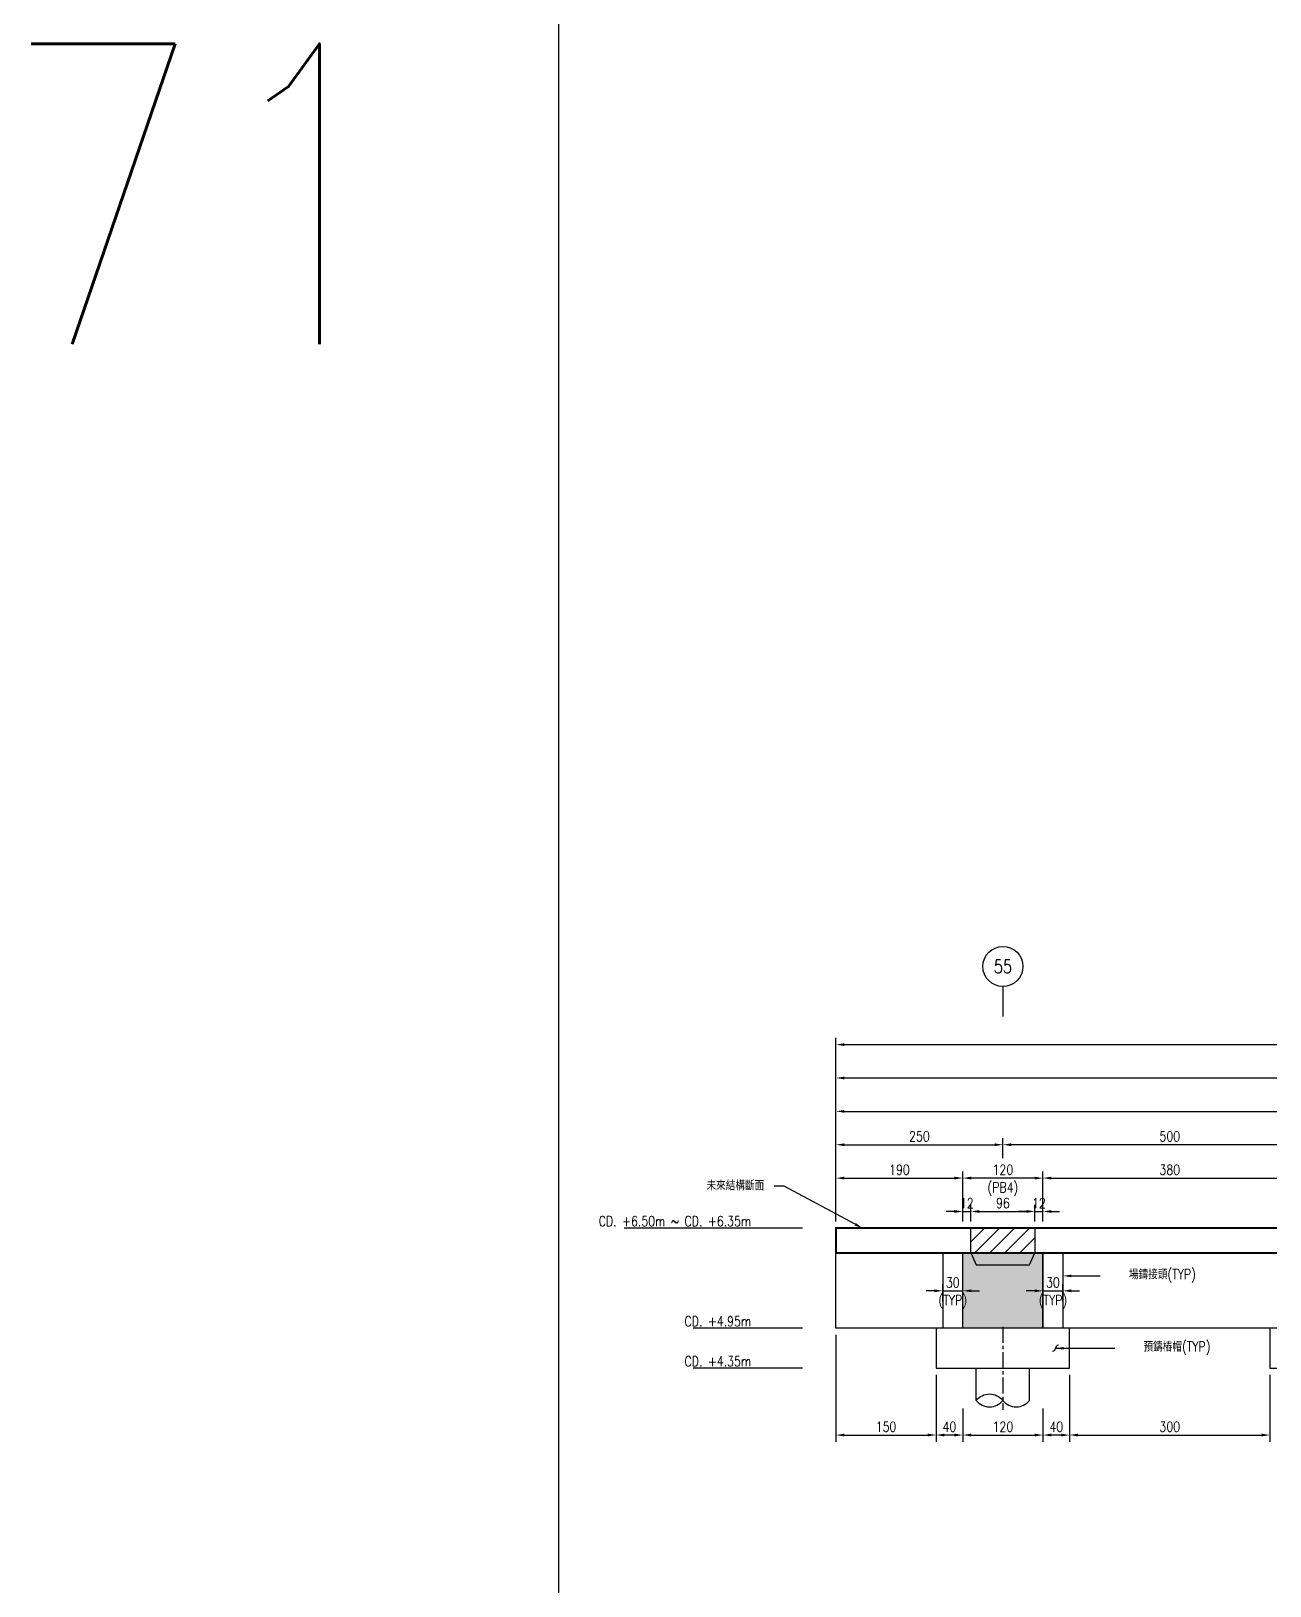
# Model space of a CAD drawing. Extents: x -791 to 13121, y -31587 to 2944.
# Drawn here: x -791 to 1065, y -27211 to -24881 of the extents above; entities that cross this region are included whole.
import ezdxf
from ezdxf import colors
from ezdxf.entities.mleader import LeaderData, LeaderLine
from ezdxf.enums import TextEntityAlignment as Align
from ezdxf.math import Vec2, Vec3

# ---------------------------------------------------------------- set-up
doc = ezdxf.new("R2010")
doc.units = 0
doc.header["$LTSCALE"] = 0.05
doc.linetypes.add('CENTER', pattern=[50.8, 31.75, -6.35, 6.35, -6.35])
doc.linetypes.add('DASHED', pattern=[19.05, 12.7, -6.35])
doc.layers.get('0').update_dxf_attribs({"linetype": 'CONTINUOUS'})
doc.layers.get('Defpoints').update_dxf_attribs({"linetype": 'CONTINUOUS'})
for name, color, linetype in [('HB_0', 7, 'CONTINUOUS'), ('HB_DIM', 1, 'CONTINUOUS'), ('HB_SYMBOLS', 7, 'CONTINUOUS'), ('底圖', 7, 'CONTINUOUS'), ('預鑄梁', 4, 'CONTINUOUS')]:
    doc.layers.add(name, color=color, linetype=linetype)
doc.styles.get("Standard").update_dxf_attribs({"font": 'ROMANS.shx', "width": 0.8, "bigfont": 'lchinap.shx'})
doc.dimstyles.new('50cm', dxfattribs={"dimscale": 5, "dimtxt": 3, "dimasz": 2.5, "dimexe": 2, "dimexo": 2, "dimgap": 1, "dimtad": 1, "dimdsep": 46, "dimtxsty": 'Standard', "dimcen": 0, "dimclrt": 2, "dimadec": 0, "dimazin": 0, "dimtfac": 1, "dimtix": 1, "dimtmove": 2, "dimatfit": 3, "dimfxl": 0, "dimtolj": 1, "dimtzin": 0, "dimarcsym": 0})

# ---------------------------------------------------------------- blocks, each defined once
blk = doc.blocks.new('_None')
blk = doc.blocks.new('*D2278')
at = {"layer": 'Defpoints', "color": 0}
for p in [(0, 375), (-2500, 171.2), (0, 150)]:
    blk.add_point(p, dxfattribs=at)
at = {"layer": 'HB_DIM', "color": 0, "lineweight": -2}
for p, q in [((-2500, 181.2), (-2500, 385)), ((-2487.5, 375), (-12.5, 375))]:
    blk.add_line(p, q, dxfattribs=at)
at = {"layer": 'HB_DIM', "color": 0}
for points in [[(-2487.5, 377.1), (-2487.5, 372.9), (-2500, 375)], [(-12.5, 377.1), (-12.5, 372.9), (0, 375)]]:
    blk.add_solid(points, dxfattribs=at)
at = {"layer": 'HB_DIM', "color": 2, "insert": (-1270, 387.5), "char_height": 15, "attachment_point": 5}
blk.add_mtext('\\A1;4499', dxfattribs=at)
blk = doc.blocks.new('*D2279')
at = {"layer": 'Defpoints', "color": 0}
for p in [(0, 425), (-2500, 171.2), (0, 150)]:
    blk.add_point(p, dxfattribs=at)
at = {"layer": 'HB_DIM', "color": 0, "lineweight": -2}
for p, q in [((-2500, 181.2), (-2500, 435)), ((-2487.5, 425), (-12.5, 425))]:
    blk.add_line(p, q, dxfattribs=at)
at = {"layer": 'HB_DIM', "color": 0}
for points in [[(-2487.5, 427.1), (-2487.5, 422.9), (-2500, 425)], [(-12.5, 427.1), (-12.5, 422.9), (0, 425)]]:
    blk.add_solid(points, dxfattribs=at)
at = {"layer": 'HB_DIM', "color": 2, "insert": (-1269.5, 437.5), "char_height": 15, "attachment_point": 5}
blk.add_mtext('\\A1;4500', dxfattribs=at)
blk = doc.blocks.new('*D2280')
at = {"layer": 'Defpoints', "color": 0}
for p in [(-2310, 225), (-2500, 171.2), (-2310, 150)]:
    blk.add_point(p, dxfattribs=at)
at = {"layer": 'HB_DIM', "color": 0, "lineweight": -2}
for p, q in [((-2500, 181.2), (-2500, 235)), ((-2310, 160), (-2310, 235)), ((-2487.5, 225), (-2322.5, 225))]:
    blk.add_line(p, q, dxfattribs=at)
at = {"layer": 'HB_DIM', "color": 0}
for points in [[(-2487.5, 227.1), (-2487.5, 222.9), (-2500, 225)], [(-2322.5, 227.1), (-2322.5, 222.9), (-2310, 225)]]:
    blk.add_solid(points, dxfattribs=at)
at = {"layer": 'HB_DIM', "color": 2, "insert": (-2405, 237.5), "char_height": 15, "attachment_point": 5}
blk.add_mtext('\\A1;190', dxfattribs=at)
blk = doc.blocks.new('預鑄樁帽2x2')
at = {"layer": 'HB_0'}
blk.add_lwpolyline([(-100, 0), (100, 0), (100, 60), (-100, 60)], close=True, dxfattribs=at)
blk = doc.blocks.new('gr_t')
at = {"layer": 'HB_SYMBOLS', "color": 4, "linetype": 'Continuous'}
blk.add_line((0, -6), (0, -15), dxfattribs=at)
blk.add_circle((0, 0), 6, dxfattribs=at)
at = {"layer": 'HB_SYMBOLS', "color": 4, "linetype": 'Continuous', "width": 0.8}
blk.add_attdef('A', text='', height=4.5, dxfattribs=at).set_placement((0, 0), align=Align.MIDDLE)
blk = doc.blocks.new('*D2284')
at = {"layer": 'Defpoints', "color": 0}
for p in [(-1810, 225), (-2190, 150), (-1810, 150)]:
    blk.add_point(p, dxfattribs=at)
at = {"layer": 'HB_DIM', "color": 0, "lineweight": -2}
for p, q in [((-2190, 160), (-2190, 235)), ((-1810, 160), (-1810, 235)), ((-2177.5, 225), (-1822.5, 225))]:
    blk.add_line(p, q, dxfattribs=at)
at = {"layer": 'HB_DIM', "color": 0}
for points in [[(-2177.5, 227.1), (-2177.5, 222.9), (-2190, 225)], [(-1822.5, 227.1), (-1822.5, 222.9), (-1810, 225)]]:
    blk.add_solid(points, dxfattribs=at)
at = {"layer": 'HB_DIM', "color": 2, "insert": (-2000, 237.5), "char_height": 15, "attachment_point": 5}
blk.add_mtext('\\A1;380', dxfattribs=at)
blk = doc.blocks.new('*D2286')
at = {"layer": 'Defpoints', "color": 0}
for p in [(-2310, 56.1), (-2340, 30), (-2310, 30)]:
    blk.add_point(p, dxfattribs=at)
at = {"layer": 'HB_DIM', "color": 0, "lineweight": -2}
for p, q in [((-2352.5, 56.1), (-2365, 56.1)), ((-2340, 40), (-2340, 66.1)), ((-2340, 56.1), (-2310, 56.1)), ((-2310, 40), (-2310, 66.1)), ((-2297.5, 56.1), (-2285, 56.1))]:
    blk.add_line(p, q, dxfattribs=at)
at = {"layer": 'HB_DIM', "color": 0}
for points in [[(-2352.5, 58.2), (-2352.5, 54), (-2340, 56.1)], [(-2297.5, 58.2), (-2297.5, 54), (-2310, 56.1)]]:
    blk.add_solid(points, dxfattribs=at)
at = {"layer": 'HB_DIM', "color": 2, "char_height": 15, "attachment_point": 5}
for s, insert in [('\\A1;30', (-2325, 68.6)), ('\\A1;(TYP)', (-2325, 39.6))]:
    blk.add_mtext(s, dxfattribs=dict(at, insert=insert))
blk = doc.blocks.new('*D2287')
at = {"layer": 'Defpoints', "color": 0}
for p in [(-2160, 56.1), (-2190, 30), (-2160, 30)]:
    blk.add_point(p, dxfattribs=at)
at = {"layer": 'HB_DIM', "color": 0, "lineweight": -2}
for p, q in [((-2202.5, 56.1), (-2215, 56.1)), ((-2190, 40), (-2190, 66.1)), ((-2190, 56.1), (-2160, 56.1)), ((-2160, 40), (-2160, 66.1)), ((-2147.5, 56.1), (-2135, 56.1))]:
    blk.add_line(p, q, dxfattribs=at)
at = {"layer": 'HB_DIM', "color": 0}
for points in [[(-2202.5, 58.2), (-2202.5, 54), (-2190, 56.1)], [(-2147.5, 58.2), (-2147.5, 54), (-2160, 56.1)]]:
    blk.add_solid(points, dxfattribs=at)
at = {"layer": 'HB_DIM', "color": 2, "char_height": 15, "attachment_point": 5}
for s, insert in [('\\A1;30', (-2175, 68.6)), ('\\A1;(TYP)', (-2175, 39.6))]:
    blk.add_mtext(s, dxfattribs=dict(at, insert=insert))
blk = doc.blocks.new('PB2')
at = {"layer": 'HB_0'}
h = blk.add_hatch(color=253, dxfattribs=at)
h.dxf.hatch_style = 1
h.paths.add_polyline_path([(0, 0), (0, 113), (12, 113), (20, 95), (100, 95), (108, 113), (120, 113), (120, 0)])
at = {"layer": '預鑄梁'}
blk.add_lwpolyline([(0, 0), (0, 113), (12, 113), (20, 95), (100, 95), (108, 113), (120, 113), (120, 0), (0, 0)], dxfattribs=at)
blk = doc.blocks.new('*D2288')
at = {"layer": 'Defpoints', "color": 0}
for p in [(-800, 325), (-800, 275), (-2500, 171.2)]:
    blk.add_point(p, dxfattribs=at)
at = {"layer": 'HB_DIM', "color": 0, "lineweight": -2}
for p, q in [((-2500, 181.2), (-2500, 335)), ((-800, 285), (-800, 335)), ((-2487.5, 325), (-812.5, 325))]:
    blk.add_line(p, q, dxfattribs=at)
at = {"layer": 'HB_DIM', "color": 0}
for points in [[(-2487.5, 327.1), (-2487.5, 322.9), (-2500, 325)], [(-812.5, 327.1), (-812.5, 322.9), (-800, 325)]]:
    blk.add_solid(points, dxfattribs=at)
at = {"layer": 'HB_DIM', "color": 2, "insert": (-1650, 341.9), "char_height": 15, "attachment_point": 5}
blk.add_mtext('\\A1;1700(預打段)', dxfattribs=at)
blk = doc.blocks.new('*D2290')
at = {"layer": 'Defpoints', "color": 0}
for p in [(-2298, 175), (-2310, 150), (-2298, 150)]:
    blk.add_point(p, dxfattribs=at)
at = {"layer": 'HB_DIM', "color": 0, "lineweight": -2}
for p, q in [((-2322.5, 175), (-2335, 175)), ((-2310, 160), (-2310, 185)), ((-2310, 175), (-2298, 175)), ((-2298, 160), (-2298, 185)), ((-2285.5, 175), (-2273, 175))]:
    blk.add_line(p, q, dxfattribs=at)
at = {"layer": 'HB_DIM', "color": 0}
for points in [[(-2322.5, 177.1), (-2322.5, 172.9), (-2310, 175)], [(-2285.5, 177.1), (-2285.5, 172.9), (-2298, 175)]]:
    blk.add_solid(points, dxfattribs=at)
at = {"layer": 'HB_DIM', "color": 2, "insert": (-2304, 187.5), "char_height": 15, "attachment_point": 5}
blk.add_mtext('\\A1;12', dxfattribs=at)
blk = doc.blocks.new('*D2291')
at = {"layer": 'Defpoints', "color": 0}
for p in [(-2202, 175), (-2298, 150), (-2202, 150)]:
    blk.add_point(p, dxfattribs=at)
at = {"layer": 'HB_DIM', "color": 0, "lineweight": -2}
for p, q in [((-2298, 160), (-2298, 185)), ((-2285.5, 175), (-2214.5, 175)), ((-2202, 160), (-2202, 185))]:
    blk.add_line(p, q, dxfattribs=at)
at = {"layer": 'HB_DIM', "color": 0}
for points in [[(-2285.5, 177.1), (-2285.5, 172.9), (-2298, 175)], [(-2214.5, 177.1), (-2214.5, 172.9), (-2202, 175)]]:
    blk.add_solid(points, dxfattribs=at)
at = {"layer": 'HB_DIM', "color": 2, "insert": (-2250, 187.5), "char_height": 15, "attachment_point": 5}
blk.add_mtext('\\A1;96', dxfattribs=at)
blk = doc.blocks.new('*D2292')
at = {"layer": 'Defpoints', "color": 0}
for p in [(-2190, 175), (-2202, 150), (-2190, 150)]:
    blk.add_point(p, dxfattribs=at)
at = {"layer": 'HB_DIM', "color": 0, "lineweight": -2}
for p, q in [((-2214.5, 175), (-2227, 175)), ((-2202, 160), (-2202, 185)), ((-2202, 175), (-2190, 175)), ((-2190, 160), (-2190, 185)), ((-2177.5, 175), (-2165, 175))]:
    blk.add_line(p, q, dxfattribs=at)
at = {"layer": 'HB_DIM', "color": 0}
for points in [[(-2214.5, 177.1), (-2214.5, 172.9), (-2202, 175)], [(-2177.5, 177.1), (-2177.5, 172.9), (-2190, 175)]]:
    blk.add_solid(points, dxfattribs=at)
at = {"layer": 'HB_DIM', "color": 2, "insert": (-2196, 187.5), "char_height": 15, "attachment_point": 5}
blk.add_mtext('\\A1;12', dxfattribs=at)
blk = doc.blocks.new('*D2299')
at = {"layer": 'Defpoints', "color": 0}
for p in [(-2250, 275), (-2250, 245), (-2500, 150)]:
    blk.add_point(p, dxfattribs=at)
at = {"layer": 'HB_DIM', "color": 0, "lineweight": -2}
for p, q in [((-2500, 160), (-2500, 285)), ((-2250, 255), (-2250, 285)), ((-2487.5, 275), (-2262.5, 275))]:
    blk.add_line(p, q, dxfattribs=at)
at = {"layer": 'HB_DIM', "color": 0}
for points in [[(-2487.5, 277.1), (-2487.5, 272.9), (-2500, 275)], [(-2262.5, 277.1), (-2262.5, 272.9), (-2250, 275)]]:
    blk.add_solid(points, dxfattribs=at)
at = {"layer": 'HB_DIM', "color": 2, "insert": (-2375, 287.5), "char_height": 15, "attachment_point": 5}
blk.add_mtext('\\A1;250', dxfattribs=at)
blk = doc.blocks.new('*D2303')
at = {"layer": 'Defpoints', "color": 0}
for p in [(-2250, 275), (-2250, 245), (-1750, 245)]:
    blk.add_point(p, dxfattribs=at)
at = {"layer": 'HB_DIM', "color": 0, "lineweight": -2}
for p, q in [((-2250, 255), (-2250, 285)), ((-1750, 255), (-1750, 285)), ((-1762.5, 275), (-2237.5, 275))]:
    blk.add_line(p, q, dxfattribs=at)
at = {"layer": 'HB_DIM', "color": 0}
for points in [[(-2237.5, 277.1), (-2237.5, 272.9), (-2250, 275)], [(-1762.5, 277.1), (-1762.5, 272.9), (-1750, 275)]]:
    blk.add_solid(points, dxfattribs=at)
at = {"layer": 'HB_DIM', "color": 2, "insert": (-2000, 287.5), "char_height": 15, "attachment_point": 5}
blk.add_mtext('\\A1;500', dxfattribs=at)
blk = doc.blocks.new('*D2305')
at = {"layer": 'Defpoints', "color": 0}
for p in [(-2310, 225), (-2310, 150), (-2190, 150)]:
    blk.add_point(p, dxfattribs=at)
at = {"layer": 'HB_DIM', "color": 0, "lineweight": -2}
for p, q in [((-2310, 160), (-2310, 235)), ((-2190, 160), (-2190, 235)), ((-2202.5, 225), (-2297.5, 225))]:
    blk.add_line(p, q, dxfattribs=at)
at = {"layer": 'HB_DIM', "color": 0}
for points in [[(-2297.5, 227.1), (-2297.5, 222.9), (-2310, 225)], [(-2202.5, 227.1), (-2202.5, 222.9), (-2190, 225)]]:
    blk.add_solid(points, dxfattribs=at)
at = {"layer": 'HB_DIM', "color": 2, "char_height": 15, "attachment_point": 5}
for s, insert in [('\\A1;120', (-2250, 237.5)), ('\\A1;(PB4)', (-2250, 208.6))]:
    blk.add_mtext(s, dxfattribs=dict(at, insert=insert))
blk = doc.blocks.new('80cm直樁')
at = {"layer": 'HB_0', "linetype": 'Continuous'}
for p, q in [((-40, -48.1), (-40, 0)), ((40, -48.1), (40, 0))]:
    blk.add_line(p, q, dxfattribs=at)
for points in [[(-40, -48.1, -0.48), (0, -48.1, 0.48), (40, -48.1, 0.48)], [(-40, -48.1, 0.48), (0, -48.1, 0.48)]]:
    blk.add_lwpolyline(points, format="xyb", dxfattribs=at)
at = {"layer": 'HB_DIM', "color": 1, "linetype": 'CENTER', "ltscale": 15}
blk.add_line((0, 62.2), (0, -62.2), dxfattribs=at)
blk = doc.blocks.new('*D2312')
at = {"layer": 'Defpoints', "color": 0}
for p in [(-2150, -60), (-1850, -60), (-1850, -160)]:
    blk.add_point(p, dxfattribs=at)
at = {"layer": 'HB_DIM', "color": 0, "lineweight": -2}
for p, q in [((-2150, -70), (-2150, -170)), ((-1850, -70), (-1850, -170)), ((-2137.5, -160), (-1862.5, -160))]:
    blk.add_line(p, q, dxfattribs=at)
at = {"layer": 'HB_DIM', "color": 0}
for points in [[(-2137.5, -157.9), (-2137.5, -162.1), (-2150, -160)], [(-1862.5, -157.9), (-1862.5, -162.1), (-1850, -160)]]:
    blk.add_solid(points, dxfattribs=at)
at = {"layer": 'HB_DIM', "color": 2, "insert": (-2000, -147.5), "char_height": 15, "attachment_point": 5}
blk.add_mtext('\\A1;300', dxfattribs=at)
blk = doc.blocks.new('*D2313')
at = {"layer": 'Defpoints', "color": 0}
for p in [(-2310, -110), (-2190, -110), (-2190, -160)]:
    blk.add_point(p, dxfattribs=at)
at = {"layer": 'HB_DIM', "color": 0, "lineweight": -2}
for p, q in [((-2310, -120), (-2310, -170)), ((-2190, -120), (-2190, -170)), ((-2297.5, -160), (-2202.5, -160))]:
    blk.add_line(p, q, dxfattribs=at)
at = {"layer": 'HB_DIM', "color": 0}
for points in [[(-2297.5, -157.9), (-2297.5, -162.1), (-2310, -160)], [(-2202.5, -157.9), (-2202.5, -162.1), (-2190, -160)]]:
    blk.add_solid(points, dxfattribs=at)
at = {"layer": 'HB_DIM', "color": 2, "insert": (-2250, -147.5), "char_height": 15, "attachment_point": 5}
blk.add_mtext('\\A1;120', dxfattribs=at)
blk = doc.blocks.new('*D2314')
at = {"layer": 'Defpoints', "color": 0}
for p in [(-2150, -60), (-2190, -110), (-2190, -160)]:
    blk.add_point(p, dxfattribs=at)
at = {"layer": 'HB_DIM', "color": 0, "lineweight": -2}
for p, q in [((-2150, -70), (-2150, -170)), ((-2190, -120), (-2190, -170)), ((-2162.5, -160), (-2177.5, -160))]:
    blk.add_line(p, q, dxfattribs=at)
at = {"layer": 'HB_DIM', "color": 0}
for points in [[(-2177.5, -157.9), (-2177.5, -162.1), (-2190, -160)], [(-2162.5, -157.9), (-2162.5, -162.1), (-2150, -160)]]:
    blk.add_solid(points, dxfattribs=at)
at = {"layer": 'HB_DIM', "color": 2, "insert": (-2170, -147.5), "char_height": 15, "attachment_point": 5}
blk.add_mtext('\\A1;40', dxfattribs=at)
blk = doc.blocks.new('*D2315')
at = {"layer": 'Defpoints', "color": 0}
for p in [(-2500, 0), (-2350, -60), (-2350, -160)]:
    blk.add_point(p, dxfattribs=at)
at = {"layer": 'HB_DIM', "color": 0, "lineweight": -2}
for p, q in [((-2500, -10), (-2500, -170)), ((-2350, -70), (-2350, -170)), ((-2487.5, -160), (-2362.5, -160))]:
    blk.add_line(p, q, dxfattribs=at)
at = {"layer": 'HB_DIM', "color": 0}
for points in [[(-2487.5, -157.9), (-2487.5, -162.1), (-2500, -160)], [(-2362.5, -157.9), (-2362.5, -162.1), (-2350, -160)]]:
    blk.add_solid(points, dxfattribs=at)
at = {"layer": 'HB_DIM', "color": 2, "insert": (-2425, -147.5), "char_height": 15, "attachment_point": 5}
blk.add_mtext('\\A1;150', dxfattribs=at)
blk = doc.blocks.new('*D2316')
at = {"layer": 'Defpoints', "color": 0}
for p in [(-2350, -60), (-2310, -110), (-2350, -160)]:
    blk.add_point(p, dxfattribs=at)
at = {"layer": 'HB_DIM', "color": 0, "lineweight": -2}
for p, q in [((-2350, -70), (-2350, -170)), ((-2310, -120), (-2310, -170)), ((-2322.5, -160), (-2337.5, -160))]:
    blk.add_line(p, q, dxfattribs=at)
at = {"layer": 'HB_DIM', "color": 0}
for points in [[(-2337.5, -157.9), (-2337.5, -162.1), (-2350, -160)], [(-2322.5, -157.9), (-2322.5, -162.1), (-2310, -160)]]:
    blk.add_solid(points, dxfattribs=at)
at = {"layer": 'HB_DIM', "color": 2, "insert": (-2330, -147.5), "char_height": 15, "attachment_point": 5}
blk.add_mtext('\\A1;40', dxfattribs=at)
blk = doc.blocks.new('斷面圖Q左')
h = blk.add_hatch()
h.set_pattern_fill('AR-CONC', color=1, scale=0.1)
h.paths.add_polyline_path([(-2202, 113), (-2298, 113), (-2290, 95), (-2210, 95)])
h.paths.add_polyline_path([(-1702, 113), (-1798, 113), (-1790, 95), (-1710, 95)])
h.paths.add_polyline_path([(-1202, 113), (-1298, 113), (-1290, 95), (-1210, 95)])
at = {"layer": 'HB_0'}
h = blk.add_hatch(dxfattribs=at)
h.set_pattern_fill('ANSI31', color=1, scale=5)
h.set_pattern_definition([(45, (-8106.031, 25826.608), (-11.22532, 11.22532), [])])
h.paths.add_polyline_path([(-2298, 113), (-2202, 113), (-2202, 150), (-2298, 150)])
at = {"layer": 'HB_0', "color": 252}
for p, q in [((-2340, 113), (-2340, 0)), ((-2160, 113), (-2160, 0))]:
    blk.add_line(p, q, dxfattribs=at)
at = {"layer": 'HB_0'}
for p, q in [((-2340, 113), (-2310, 113)), ((-2190, 113), (-2160, 113))]:
    blk.add_line(p, q, dxfattribs=at)
at = {"layer": 'HB_0', "color": 1, "linetype": 'DASHED', "ltscale": 30, "const_width": 3}
blk.add_lwpolyline([(-800, 150), (-2500, 150), (-2500, 113), (-2298, 113), (-2202, 113), (-1798, 113), (-1702, 113), (-1298, 113), (-1202, 113), (-800, 113)], close=True, dxfattribs=at)
at = {"layer": 'HB_0'}
for points in [[(-2500, 114), (-2500, 150), (-800, 150)], [(-2298, 113), (-2298, 150), (-2202, 150), (-2202, 113)], [(-1310, 0), (-2500, 0), (-2500, 114)]]:
    blk.add_lwpolyline(points, dxfattribs=at)
blk.add_lwpolyline([(-2190, 113), (-1810, 113), (-1810, 0), (-2190, 0)], close=True, dxfattribs=at)
for name, p in [('PB2', (-2310, 0)), ('預鑄樁帽2x2', (-2250, -60)), ('80cm直樁', (-2250, -60)), ('預鑄樁帽2x2', (-1750, -60))]:
    blk.add_blockref(name, p, dxfattribs=at)
at = {"layer": '底圖'}
ref = blk.add_blockref('gr_t', (-2250, 542.059), dxfattribs=dict(at, xscale=5, yscale=5, zscale=5))
ref.add_attrib('A', '55', dxfattribs={"layer": 'HB_SYMBOLS', "color": 4, "linetype": 'Continuous', "height": 20, "width": 0.8}).set_placement((-2250, 542.059), align=Align.MIDDLE)
at = {"layer": 'HB_DIM'}
for base, text, picture, middle in [((0, 425), '4500', '*D2279', (-1269.52, 437.5)), ((0, 375), '4499', '*D2278', (-1270.02, 387.5))]:
    dim = blk.add_linear_dim(base=base, p1=(-2500, 171.247), p2=(0, 150), text=text, dimstyle='50cm', override={"dimse2": 1}, dxfattribs=at)
    dim.commit()
    dim.dimension.update_dxf_attribs({"geometry": picture, "text_midpoint": middle, "dimtype": 160})
for base, p1, p2, text, picture, middle in [((-800, 325), (-2500, 171.247), (-800, 275), '<>(預打段)', '*D2288', (-1650, 341.875)), ((-2310, 56.078), (-2340, 30), (-2310, 30), '<>\\X(TYP)', '*D2286', (-2325, 56.078)), ((-2160, 56.078), (-2190, 30), (-2160, 30), '<>\\X(TYP)', '*D2287', (-2175, 56.078))]:
    dim = blk.add_linear_dim(base=base, p1=p1, p2=p2, text=text, dimstyle='50cm', dxfattribs=at)
    dim.commit()
    dim.dimension.update_dxf_attribs({"geometry": picture, "text_midpoint": middle})
for base, p1, p2, picture, middle in [((-2250, 275), (-2500, 150), (-2250, 245), '*D2299', (-2375, 287.5)), ((-2250, 275), (-1750, 245), (-2250, 245), '*D2303', (-2000, 287.5)), ((-2310, 225), (-2500, 171.247), (-2310, 150), '*D2280', (-2405, 237.5)), ((-1810, 225), (-2190, 150), (-1810, 150), '*D2284', (-2000, 237.5)), ((-2298, 175), (-2310, 150), (-2298, 150), '*D2290', (-2304, 187.5)), ((-2202, 175), (-2298, 150), (-2202, 150), '*D2291', (-2250, 187.5)), ((-2190, 175), (-2202, 150), (-2190, 150), '*D2292', (-2196, 187.5)), ((-2350, -160), (-2500, 0), (-2350, -60), '*D2315', (-2425, -147.5)), ((-2350, -160), (-2310, -110), (-2350, -60), '*D2316', (-2330, -147.5)), ((-2190, -160), (-2150, -60), (-2190, -110), '*D2314', (-2170, -147.5)), ((-1850, -160), (-2150, -60), (-1850, -60), '*D2312', (-2000, -147.5)), ((-2190, -160), (-2310, -110), (-2190, -110), '*D2313', (-2250, -147.5))]:
    dim = blk.add_linear_dim(base=base, p1=p1, p2=p2, dimstyle='50cm', dxfattribs=at)
    dim.commit()
    dim.dimension.update_dxf_attribs({"geometry": picture, "text_midpoint": middle})
dim = blk.add_linear_dim(base=(-2310, 225), p1=(-2190, 150), p2=(-2310, 150), angle=180, text='<>\\X(PB4)', dimstyle='50cm', dxfattribs=at)
dim.commit()
dim.dimension.update_dxf_attribs({"geometry": '*D2305', "text_midpoint": (-2250, 225)})
blk.add_leader([(-2171.209, -30), (-2082.417, -30)], dimstyle='50cm', override={"dimgap": 1, "dimtad": 0, "dimldrblk": 'Integral'}, dxfattribs=at)
ml = blk.add_multileader_mtext('Standard', dxfattribs=at)
ml.set_content('未來結構斷面', color=2)
ml.set_leader_properties(color=1)
ml.build(insert=Vec2(0, 0))
ml.multileader.update_dxf_attribs({"dogleg_length": 3, "arrow_head_size": 12.5, "scale": 5})
ctx = ml.context
ctx.base_point, ctx.scale, ctx.char_height, ctx.arrow_head_size, ctx.landing_gap_size, ctx.plane_origin = Vec3(-2744.818, 212.703), 5, 15, 12.5, 15, Vec3(-2785.058, 181.409)
ctx.text_align_type = 2
notes = []
notes.append((ctx, [(1, (1, 1, 0), (-2577.568, 212.703), (-1, 0), 15, [(0, [(-2460.243, 150)], 0, [])])]))
ctx.mtext.insert, ctx.mtext.alignment, ctx.mtext.flow_direction = Vec3(-2607.568, 221.609), 3, 5
ml = blk.add_multileader_mtext('Standard', dxfattribs=at)
ml.set_content('CD. +6.50m ~ CD. +6.35m', color=2)
ml.set_leader_properties(color=1)
ml.set_arrow_properties(name='NONE')
ml.build(insert=Vec2(0, 0))
ml.multileader.update_dxf_attribs({"text_left_attachment_type": 5, "text_right_attachment_type": 5, "dogleg_length": 3, "arrow_head_size": 12.5, "scale": 5})
ctx = ml.context
ctx.base_point, ctx.scale, ctx.char_height, ctx.arrow_head_size, ctx.landing_gap_size, ctx.plane_origin = Vec3(-2904.347, 150), 5, 15, 12.5, 15, Vec3(-2362.337, 150)
ctx.left_attachment, ctx.right_attachment, ctx.text_align_type = 5, 5, 2
notes.append((ctx, [(0, (1, 1, 0), (-2597.061, 150), (-1, 0), 15, [(0, [(-2550, 150)], 0, [])])]))
ctx.mtext.insert, ctx.mtext.alignment, ctx.mtext.flow_direction = Vec3(-2627.061, 168), 3, 5
at = {"layer": 'HB_DIM', "color": 252}
ml = blk.add_multileader_mtext('Standard', dxfattribs=at)
ml.set_content('場鑄接頭(TYP)', color=2)
ml.set_leader_properties(color=1)
ml.build(insert=Vec2(0, 0))
ml.multileader.update_dxf_attribs({"dogleg_length": 3, "arrow_head_size": 12.5, "scale": 5})
ctx = ml.context
ctx.base_point, ctx.scale, ctx.char_height, ctx.arrow_head_size, ctx.landing_gap_size, ctx.plane_origin = Vec3(-2104.283, 78.43), 5, 15, 12.5, 15, Vec3(-1960, 78.43)
ctx.text_align_type = 2
notes.append((ctx, [(0, (1, 1, 0), (-2119.283, 78.43), (1, 0), 15, [(0, [(-2160, 78.43)], 0, [])])]))
ctx.mtext.insert, ctx.mtext.alignment, ctx.mtext.flow_direction = Vec3(-1960.89, 88.43), 3, 5
at = {"layer": 'HB_DIM'}
ml = blk.add_multileader_mtext('Standard', dxfattribs=at)
ml.set_content('CD. +4.95m', color=2)
ml.set_leader_properties(color=1)
ml.set_arrow_properties(name='NONE')
ml.build(insert=Vec2(0, 0))
ml.multileader.update_dxf_attribs({"text_left_attachment_type": 5, "text_right_attachment_type": 5, "dogleg_length": 3, "arrow_head_size": 12.5, "scale": 5})
ctx = ml.context
ctx.base_point, ctx.scale, ctx.char_height, ctx.arrow_head_size, ctx.landing_gap_size, ctx.plane_origin = Vec3(-2751.776, 0), 5, 15, 12.5, 15, Vec3(-2362.337, -30)
ctx.left_attachment, ctx.right_attachment, ctx.text_align_type = 5, 5, 2
notes.append((ctx, [(0, (1, 1, 0), (-2597.061, 0), (-1, 0), 15, [(0, [(-2550, 0)], 0, [])])]))
ctx.mtext.insert, ctx.mtext.alignment, ctx.mtext.flow_direction = Vec3(-2627.061, 18), 3, 5
ml = blk.add_multileader_mtext('Standard', dxfattribs=at)
ml.set_content('預鑄樁帽(TYP)', color=2)
ml.set_leader_properties(color=1)
ml.build(insert=Vec2(0, 0))
ml.multileader.update_dxf_attribs({"dogleg_length": 3, "arrow_head_size": 12.5, "scale": 5})
ctx = ml.context
ctx.base_point, ctx.scale, ctx.char_height, ctx.arrow_head_size, ctx.landing_gap_size, ctx.plane_origin = Vec3(-2082.417, -30), 5, 15, 12.5, 15, Vec3(-2150, -60)
ctx.text_align_type = 2
notes.append((ctx, [(0, (1, 1, 0), (-2097.417, -30), (1, 0), 15, [(0, [(-2171.209, -30)], 0, [])])]))
ctx.mtext.insert, ctx.mtext.alignment, ctx.mtext.flow_direction = Vec3(-1939.025, -20), 3, 5
ml = blk.add_multileader_mtext('Standard', dxfattribs=at)
ml.set_content('CD. +4.35m', color=2)
ml.set_leader_properties(color=1)
ml.set_arrow_properties(name='NONE')
ml.build(insert=Vec2(0, 0))
ml.multileader.update_dxf_attribs({"text_left_attachment_type": 5, "text_right_attachment_type": 5, "dogleg_length": 3, "arrow_head_size": 12.5, "scale": 5})
ctx = ml.context
ctx.base_point, ctx.scale, ctx.char_height, ctx.arrow_head_size, ctx.landing_gap_size, ctx.plane_origin = Vec3(-2751.776, -60), 5, 15, 12.5, 15, Vec3(-2362.337, -90)
ctx.left_attachment, ctx.right_attachment, ctx.text_align_type = 5, 5, 2
notes.append((ctx, [(0, (1, 1, 0), (-2597.061, -60), (-1, 0), 15, [(0, [(-2550, -60)], 0, [])])]))
ctx.mtext.insert, ctx.mtext.alignment, ctx.mtext.flow_direction = Vec3(-2627.061, -42), 3, 5
for ctx, leaders in notes:
    for number, flags, end, landing, length, lines in leaders:
        leader = LeaderData()
        leader.index, (leader.has_last_leader_line, leader.has_dogleg_vector, leader.attachment_direction) = number, flags
        leader.last_leader_point, leader.dogleg_vector, leader.dogleg_length = Vec3(end), Vec3(landing), length
        for number, points, colour, breaks in lines:
            line = LeaderLine()
            line.index, line.vertices, line.color, line.breaks = number, Vec3.list(points), colors.encode_raw_color(colour), breaks
            leader.lines.append(line)
        ctx.leaders.append(leader)

msp = doc.modelspace()

# ---------------------------------------------------------------- linework, layer by layer
at = {"layer": 'Defpoints', "color": 217}
msp.add_lwpolyline([(3945, -27180), (2947.5, -27180), (2947.5, -27625), (0, -27625), (0, -24862.5), (3945, -24862.5)], close=True, dxfattribs=at)

# ---------------------------------------------------------------- block references
at = {"layer": 'HB_0', "color": 4}
msp.add_blockref('斷面圖Q左', (2915, -26825), dxfattribs=at)

# ---------------------------------------------------------------- texts
at = {"layer": 'HB_0', "color": 2, "insert": (-837.047, -24900.311), "char_height": 450, "attachment_point": 1}
msp.add_mtext_dynamic_manual_height_columns('71', width=707.24433, gutter_width=225, heights=[0], dxfattribs=at)

doc.saveas('drawing.dxf')
